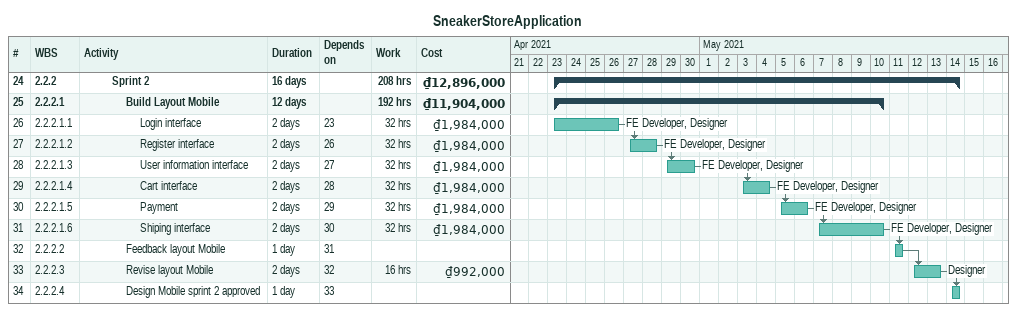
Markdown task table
SneakerStoreApplication

| ID | WBS | Task | Duration | Start | Finish | Predecessors | Resources | Work (h) | Cost (₫) |
|---|---|---|---|---|---|---|---|---|---|
| 24 | 2.2.2 | **Sprint 2** | 16d | 2021-04-23 | 2021-05-14 |  |  | 208 | 12896000 |
| 25 | 2.2.2.1 | **Build Layout Mobile** | 12d | 2021-04-23 | 2021-05-10 |  |  | 192 | 11904000 |
| 26 | 2.2.2.1.1 | Login interface | 2d | 2021-04-23 | 2021-04-26 | 23 | FE Developer, Designer | 32 | 1984000 |
| 27 | 2.2.2.1.2 | Register interface | 2d | 2021-04-27 | 2021-04-28 | 26 | FE Developer, Designer | 32 | 1984000 |
| 28 | 2.2.2.1.3 | User information interface | 2d | 2021-04-29 | 2021-04-30 | 27 | FE Developer, Designer | 32 | 1984000 |
| 29 | 2.2.2.1.4 | Cart interface | 2d | 2021-05-03 | 2021-05-04 | 28 | FE Developer, Designer | 32 | 1984000 |
| 30 | 2.2.2.1.5 | Payment | 2d | 2021-05-05 | 2021-05-06 | 29 | FE Developer, Designer | 32 | 1984000 |
| 31 | 2.2.2.1.6 | Shiping interface | 2d | 2021-05-07 | 2021-05-10 | 30 | FE Developer, Designer | 32 | 1984000 |
| 32 | 2.2.2.2 | Feedback layout Mobile | 1d | 2021-05-11 | 2021-05-11 | 31 |  |  |  |
| 33 | 2.2.2.3 | Revise layout Mobile | 2d | 2021-05-12 | 2021-05-13 | 32 | Designer | 16 | 992000 |
| 34 | 2.2.2.4 | Design Mobile sprint 2 approved | 1d | 2021-05-14 | 2021-05-14 | 33 |  |  |  |
